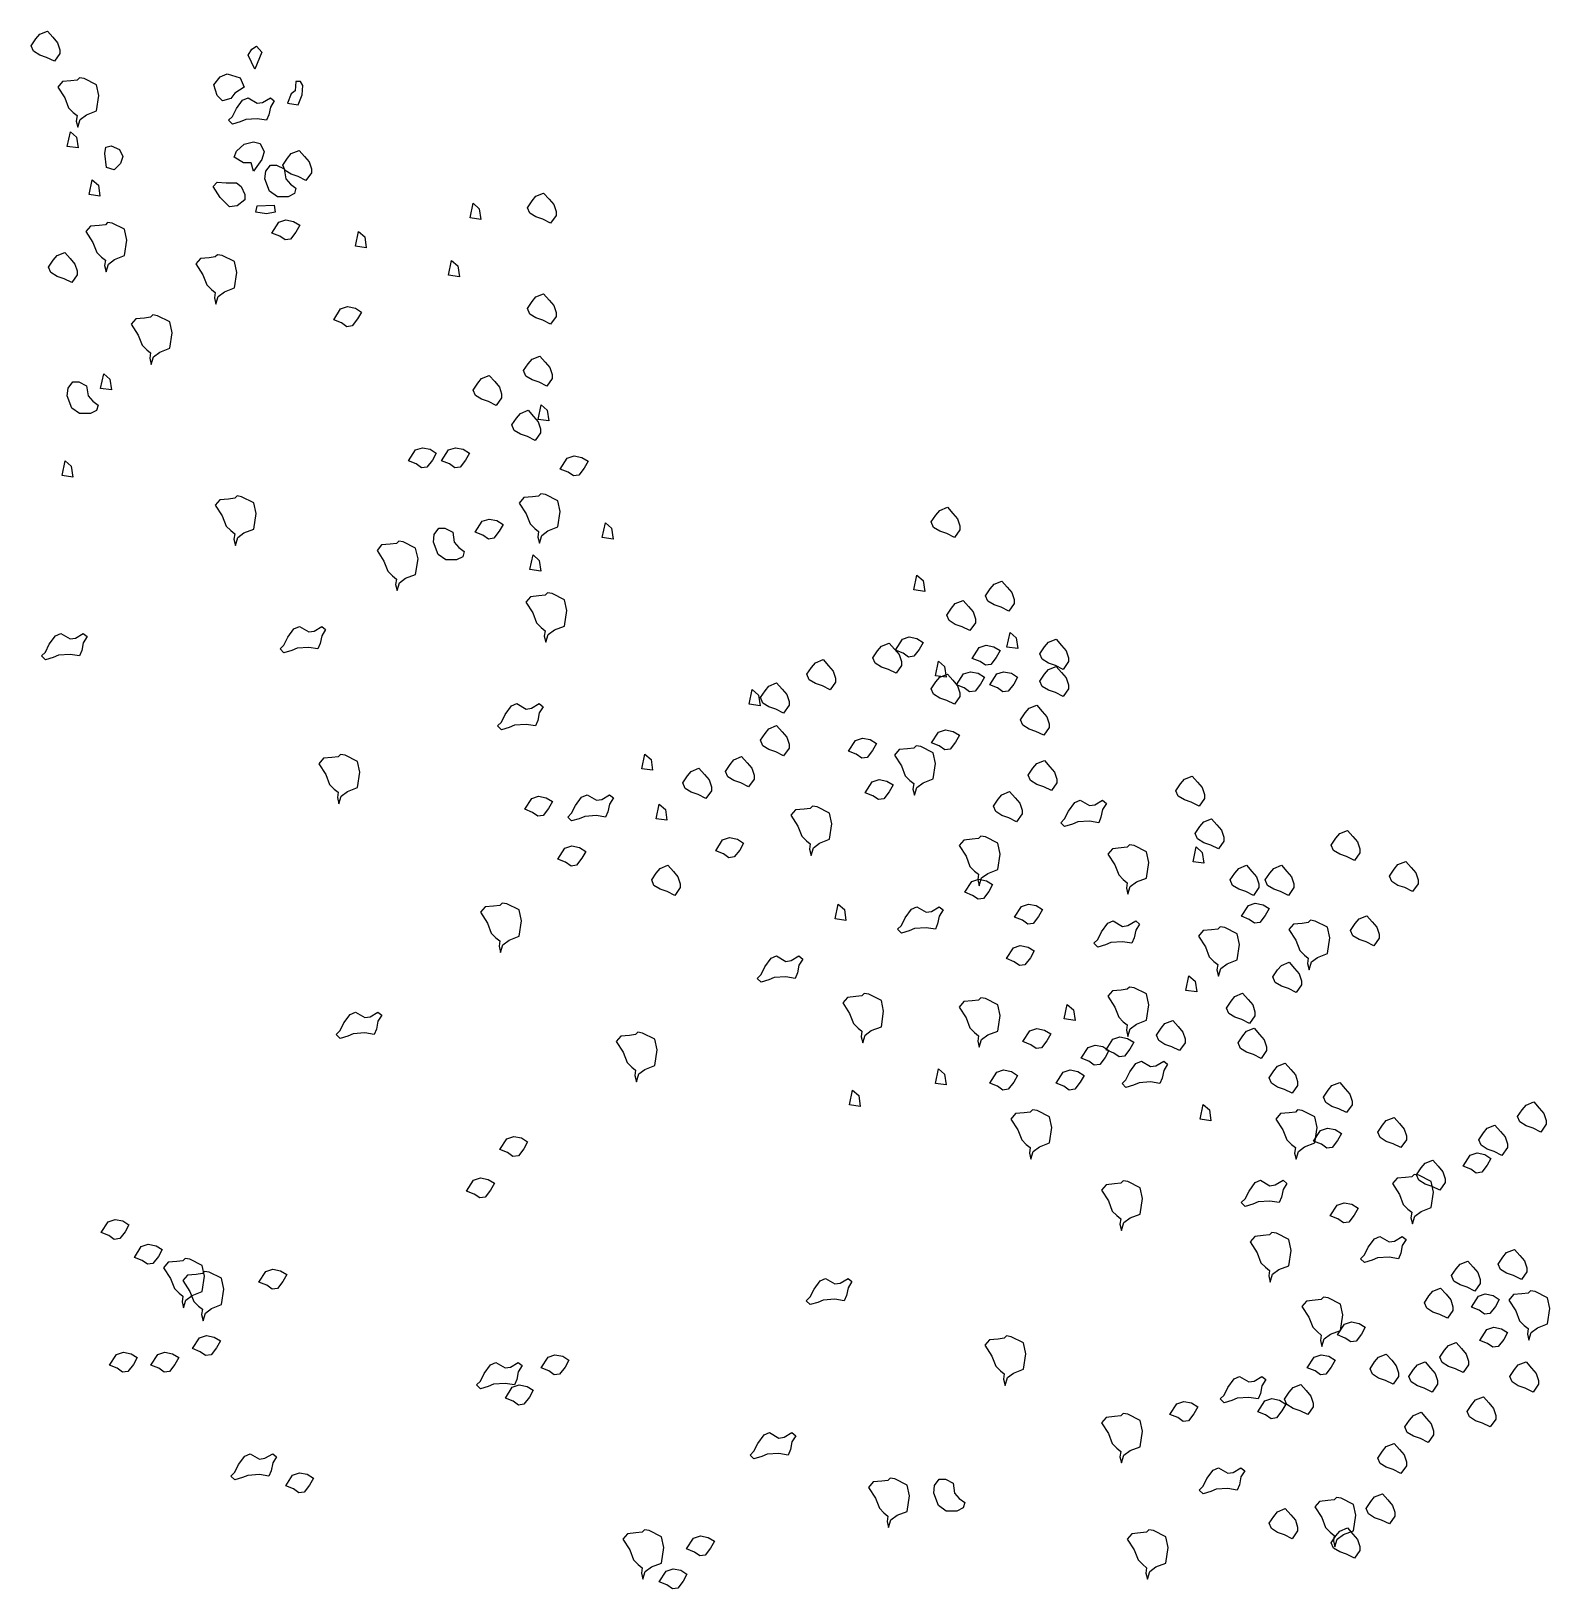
# Model space of a CAD drawing. Header units: millimetres. Extents: x 78 to 127.2, y 151.6 to 179.7.
# Drawn here: x 98.233 to 100.525, y 171.315 to 173.667 of the extents above; entities that cross this region are included whole.
import ezdxf

# ---------------------------------------------------------------- set-up
doc = ezdxf.new("R2010")
doc.units = ezdxf.units.MM
doc.layers.add('arbre', color=250, linetype='Continuous')

# ---------------------------------------------------------------- blocks, each defined once
blk = doc.blocks.new('arbre2')
at = {"layer": 'arbre'}
for points in [[(237.7348, 33.4591), (237.7231, 33.4649), (237.7126, 33.4684), (237.7033, 33.4743), (237.6998, 33.4824), (237.7068, 33.4929), (237.7126, 33.4999), (237.7243, 33.5046), (237.7324, 33.4953), (237.7394, 33.4871), (237.7429, 33.4766), (237.7429, 33.4708)], [(238.0375, 33.4471), (238.027, 33.4681), (238.0328, 33.4774), (238.0398, 33.4821), (238.048, 33.4727)], [(237.7982, 33.4237), (237.7796, 33.4331), (237.7726, 33.4342), (237.7691, 33.4307), (237.7597, 33.4296), (237.7469, 33.4284), (237.7399, 33.4202), (237.7504, 33.4039), (237.7562, 33.3887), (237.7632, 33.3817), (237.7691, 33.3771), (237.7679, 33.3689), (237.7702, 33.3596), (237.7737, 33.3712), (237.7831, 33.3782), (237.7982, 33.3841), (237.8017, 33.4074)], [(238.0211, 33.4202), (238.0071, 33.4109), (238.0013, 33.4027), (237.9885, 33.3992), (237.9803, 33.4074), (237.9756, 33.4237), (237.985, 33.4354), (237.9955, 33.4401), (238.0153, 33.4342)], [(238.0865, 33.3957), (238.1028, 33.3934), (238.1087, 33.4086), (238.1098, 33.4226), (238.1063, 33.4284), (238.0993, 33.4284), (238.0982, 33.4144), (238.0923, 33.4097)], [(238.0036, 33.3759), (238.0095, 33.3876), (238.0188, 33.4004), (238.027, 33.4039), (238.041, 33.3957), (238.0491, 33.3969), (238.0608, 33.4039), (238.0667, 33.3992), (238.0608, 33.3899), (238.0585, 33.3782), (238.055, 33.3701), (238.041, 33.3724), (238.0235, 33.3712), (238.0153, 33.3677), (238.0036, 33.3642), (237.9978, 33.3701)], [(237.7543, 33.3306), (237.759, 33.3528), (237.7683, 33.3446), (237.7707, 33.3283)], [(237.8134, 33.2989), (237.8111, 33.3199), (237.8122, 33.3293), (237.8204, 33.3316), (237.8332, 33.3258), (237.8379, 33.3153), (237.8344, 33.3048), (237.8251, 33.2954)], [(238.0351, 33.2931), (238.0316, 33.3059), (238.02, 33.3059), (238.006, 33.3141), (238.0095, 33.3234), (238.0211, 33.3339), (238.0351, 33.3374), (238.0456, 33.3351), (238.0515, 33.3223), (238.0491, 33.3141), (238.048, 33.3106)], [(238.0596, 33.2628), (238.0526, 33.2814), (238.0538, 33.2931), (238.0608, 33.3024), (238.0702, 33.3024), (238.0818, 33.2966), (238.0842, 33.2814), (238.0912, 33.2733), (238.0993, 33.2674), (238.097, 33.2593), (238.0877, 33.2546), (238.0713, 33.2546)], [(238.1145, 33.2791), (238.1028, 33.2849), (238.0923, 33.2884), (238.083, 33.2943), (238.0795, 33.3024), (238.0865, 33.3129), (238.0923, 33.3199), (238.104, 33.3246), (238.1122, 33.3153), (238.1192, 33.3071), (238.1227, 33.2966), (238.1227, 33.2908)], [(237.7872, 33.2579), (237.7919, 33.28), (237.8012, 33.2719), (237.8036, 33.2555)], [(237.985, 33.2534), (237.9745, 33.2698), (237.9803, 33.2768), (237.9943, 33.2756), (238.0095, 33.2756), (238.0165, 33.2698), (238.0223, 33.2581), (238.0223, 33.2499), (238.0106, 33.2406), (237.999, 33.2394)], [(238.4837, 33.2147), (238.472, 33.2205), (238.4615, 33.224), (238.4522, 33.2298), (238.4487, 33.238), (238.4557, 33.2485), (238.4615, 33.2555), (238.4732, 33.2602), (238.4813, 33.2508), (238.4883, 33.2427), (238.4919, 33.2322), (238.4919, 33.2263)], [(238.041, 33.2406), (238.0667, 33.2418), (238.0678, 33.2313), (238.055, 33.2289), (238.0386, 33.2313)], [(238.3621, 33.2225), (238.3668, 33.2447), (238.3761, 33.2365), (238.3784, 33.2202)], [(237.8408, 33.2054), (237.8222, 33.2147), (237.8152, 33.2159), (237.8117, 33.2124), (237.8023, 33.2112), (237.7895, 33.2101), (237.7825, 33.2019), (237.793, 33.1856), (237.7988, 33.1704), (237.8058, 33.1634), (237.8117, 33.1587), (237.8105, 33.1506), (237.8128, 33.1412), (237.8163, 33.1529), (237.8257, 33.1599), (237.8408, 33.1657), (237.8443, 33.1891)], [(238.0737, 33.2161), (238.0842, 33.2196), (238.0958, 33.2173), (238.1052, 33.2114), (238.0993, 33.2009), (238.0912, 33.1904), (238.083, 33.1893), (238.0748, 33.1951), (238.0631, 33.1998)], [(238.1892, 33.1799), (238.1939, 33.2021), (238.2032, 33.1939), (238.2055, 33.1776)], [(237.7611, 33.125), (237.7494, 33.1308), (237.7389, 33.1343), (237.7296, 33.1401), (237.7261, 33.1483), (237.7331, 33.1588), (237.7389, 33.1658), (237.7506, 33.1705), (237.7587, 33.1611), (237.7657, 33.153), (237.7692, 33.1425), (237.7692, 33.1366)], [(238.0068, 33.1566), (237.9881, 33.1659), (237.9811, 33.1671), (237.9776, 33.1636), (237.9682, 33.1624), (237.9554, 33.1613), (237.9484, 33.1531), (237.9589, 33.1368), (237.9647, 33.1216), (237.9717, 33.1146), (237.9776, 33.1099), (237.9764, 33.1018), (237.9787, 33.0925), (237.9822, 33.1041), (237.9916, 33.1111), (238.0068, 33.1169), (238.0103, 33.1403)], [(238.3297, 33.1361), (238.3343, 33.1583), (238.3437, 33.1501), (238.346, 33.1338)], [(238.4837, 33.0624), (238.472, 33.0682), (238.4615, 33.0717), (238.4522, 33.0775), (238.4487, 33.0857), (238.4557, 33.0962), (238.4615, 33.1032), (238.4732, 33.1079), (238.4813, 33.0985), (238.4883, 33.0904), (238.4919, 33.0799), (238.4919, 33.074)], [(237.9091, 33.0656), (237.8905, 33.0749), (237.8835, 33.0761), (237.88, 33.0726), (237.8706, 33.0714), (237.8578, 33.0702), (237.8508, 33.0621), (237.8613, 33.0458), (237.8671, 33.0306), (237.8741, 33.0236), (237.88, 33.0189), (237.8788, 33.0108), (237.8811, 33.0014), (237.8846, 33.0131), (237.894, 33.0201), (237.9091, 33.0259), (237.9127, 33.0493)], [(238.1668, 33.0852), (238.1773, 33.0887), (238.189, 33.0863), (238.1983, 33.0805), (238.1925, 33.07), (238.1843, 33.0595), (238.1761, 33.0584), (238.168, 33.0642), (238.1563, 33.0688)], [(238.4778, 32.9686), (238.4662, 32.9745), (238.4556, 32.978), (238.4463, 32.9838), (238.4428, 32.992), (238.4498, 33.0025), (238.4556, 33.0095), (238.4673, 33.0141), (238.4755, 33.0048), (238.4825, 32.9966), (238.486, 32.9861), (238.486, 32.9803)], [(237.7612, 32.9354), (237.7542, 32.9541), (237.7554, 32.9657), (237.7624, 32.9751), (237.7717, 32.9751), (237.7834, 32.9692), (237.7857, 32.9541), (237.7927, 32.9459), (237.8009, 32.9401), (237.7985, 32.9319), (237.7892, 32.9272), (237.7729, 32.9272)], [(237.8046, 32.9652), (237.8092, 32.9874), (237.8186, 32.9792), (237.8209, 32.9629)], [(238.4016, 32.9393), (238.39, 32.9452), (238.3795, 32.9487), (238.3701, 32.9545), (238.3666, 32.9627), (238.3736, 32.9732), (238.3795, 32.9802), (238.3911, 32.9848), (238.3993, 32.9755), (238.4063, 32.9673), (238.4098, 32.9568), (238.4098, 32.951)], [(238.4602, 32.8866), (238.4486, 32.8925), (238.4381, 32.896), (238.4287, 32.9018), (238.4252, 32.91), (238.4322, 32.9205), (238.4381, 32.9275), (238.4497, 32.9321), (238.4579, 32.9228), (238.4649, 32.9146), (238.4684, 32.9041), (238.4684, 32.8983)], [(238.4647, 32.9184), (238.4693, 32.9406), (238.4787, 32.9324), (238.481, 32.9161)], [(237.7463, 32.8338), (237.751, 32.8559), (237.7603, 32.8478), (237.7626, 32.8314)], [(238.2796, 32.8722), (238.2901, 32.8757), (238.3018, 32.8734), (238.3111, 32.8675), (238.3053, 32.857), (238.2971, 32.8465), (238.2889, 32.8454), (238.2808, 32.8512), (238.2691, 32.8559)], [(238.3297, 32.8722), (238.3402, 32.8757), (238.3519, 32.8734), (238.3612, 32.8675), (238.3554, 32.857), (238.3472, 32.8465), (238.3391, 32.8454), (238.3309, 32.8512), (238.3192, 32.8559)], [(238.5088, 32.8598), (238.5193, 32.8633), (238.531, 32.861), (238.5403, 32.8552), (238.5345, 32.8447), (238.5263, 32.8342), (238.5182, 32.833), (238.51, 32.8388), (238.4983, 32.8435)], [(238.036, 32.7924), (238.0174, 32.8017), (238.0104, 32.8029), (238.0069, 32.7994), (237.9975, 32.7982), (237.9847, 32.7971), (237.9777, 32.7889), (237.9882, 32.7726), (237.994, 32.7574), (238.001, 32.7504), (238.0069, 32.7457), (238.0057, 32.7376), (238.008, 32.7282), (238.0115, 32.7399), (238.0209, 32.7469), (238.036, 32.7527), (238.0395, 32.7761)], [(238.4948, 32.7956), (238.4761, 32.805), (238.4691, 32.8061), (238.4656, 32.8026), (238.4563, 32.8015), (238.4434, 32.8003), (238.4364, 32.7921), (238.4469, 32.7758), (238.4528, 32.7606), (238.4598, 32.7536), (238.4656, 32.749), (238.4644, 32.7408), (238.4668, 32.7315), (238.4703, 32.7431), (238.4796, 32.7501), (238.4948, 32.756), (238.4983, 32.7793)], [(239.0931, 32.7402), (239.0815, 32.746), (239.071, 32.7495), (239.0616, 32.7554), (239.0581, 32.7635), (239.0651, 32.774), (239.071, 32.781), (239.0826, 32.7857), (239.0908, 32.7764), (239.0978, 32.7682), (239.1013, 32.7577), (239.1013, 32.7519)], [(238.3803, 32.7645), (238.3908, 32.768), (238.4025, 32.7657), (238.4119, 32.7599), (238.406, 32.7494), (238.3979, 32.7389), (238.3897, 32.7377), (238.3815, 32.7435), (238.3698, 32.7482)], [(238.5617, 32.7401), (238.5663, 32.7622), (238.5757, 32.7541), (238.578, 32.7377)], [(238.3138, 32.7145), (238.3068, 32.7331), (238.3079, 32.7448), (238.3149, 32.7541), (238.3243, 32.7541), (238.3359, 32.7483), (238.3383, 32.7331), (238.3453, 32.725), (238.3534, 32.7191), (238.3511, 32.711), (238.3418, 32.7063), (238.3254, 32.7063)], [(238.28, 32.7241), (238.2614, 32.7334), (238.2544, 32.7346), (238.2509, 32.7311), (238.2415, 32.7299), (238.2287, 32.7288), (238.2217, 32.7206), (238.2322, 32.7043), (238.238, 32.6891), (238.245, 32.6821), (238.2509, 32.6774), (238.2497, 32.6693), (238.252, 32.6599), (238.2555, 32.6716), (238.2649, 32.6786), (238.28, 32.6844), (238.2836, 32.7078)], [(238.4525, 32.6916), (238.4572, 32.7137), (238.4665, 32.7056), (238.4689, 32.6892)], [(239.0319, 32.661), (239.0366, 32.6831), (239.0459, 32.675), (239.0482, 32.6587)], [(239.1752, 32.6289), (239.1635, 32.6347), (239.153, 32.6382), (239.1437, 32.6441), (239.1402, 32.6522), (239.1472, 32.6627), (239.153, 32.6697), (239.1647, 32.6744), (239.1728, 32.6651), (239.1798, 32.6569), (239.1833, 32.6464), (239.1833, 32.6406)], [(238.5045, 32.6461), (238.4859, 32.6554), (238.4789, 32.6566), (238.4754, 32.6531), (238.466, 32.6519), (238.4532, 32.6507), (238.4462, 32.6426), (238.4567, 32.6262), (238.4625, 32.6111), (238.4695, 32.6041), (238.4754, 32.5994), (238.4742, 32.5912), (238.4765, 32.5819), (238.48, 32.5936), (238.4894, 32.6006), (238.5045, 32.6064), (238.508, 32.6297)], [(239.1166, 32.5996), (239.1049, 32.6054), (239.0944, 32.6089), (239.0851, 32.6148), (239.0816, 32.6229), (239.0886, 32.6334), (239.0944, 32.6404), (239.1061, 32.6451), (239.1142, 32.6358), (239.1212, 32.6276), (239.1247, 32.6171), (239.1247, 32.6113)], [(238.0812, 32.5777), (238.0871, 32.5894), (238.0964, 32.6022), (238.1046, 32.6057), (238.1186, 32.5976), (238.1267, 32.5987), (238.1384, 32.6057), (238.1442, 32.6011), (238.1384, 32.5917), (238.1361, 32.5801), (238.1326, 32.5719), (238.1186, 32.5742), (238.1011, 32.5731), (238.0929, 32.5696), (238.0812, 32.5661), (238.0754, 32.5719)], [(239.1723, 32.5746), (239.177, 32.5968), (239.1863, 32.5886), (239.1887, 32.5723)], [(237.7212, 32.5671), (237.727, 32.5788), (237.7364, 32.5916), (237.7446, 32.5951), (237.7586, 32.587), (237.7667, 32.5881), (237.7784, 32.5951), (237.7842, 32.5905), (237.7784, 32.5811), (237.7761, 32.5695), (237.7726, 32.5613), (237.7586, 32.5636), (237.7411, 32.5625), (237.7329, 32.559), (237.7212, 32.5555), (237.7154, 32.5613)], [(239.0052, 32.5352), (238.9936, 32.541), (238.9831, 32.5445), (238.9737, 32.5503), (238.9702, 32.5585), (238.9772, 32.569), (238.9831, 32.576), (238.9947, 32.5807), (239.0029, 32.5713), (239.0099, 32.5632), (239.0134, 32.5527), (239.0134, 32.5468)], [(239.0145, 32.5864), (239.025, 32.5899), (239.0366, 32.5876), (239.046, 32.5817), (239.0401, 32.5712), (239.032, 32.5607), (239.0238, 32.5596), (239.0156, 32.5654), (239.004, 32.5701)], [(239.1305, 32.574), (239.141, 32.5775), (239.1527, 32.5751), (239.162, 32.5693), (239.1562, 32.5588), (239.148, 32.5483), (239.1398, 32.5471), (239.1317, 32.553), (239.12, 32.5576)], [(239.2572, 32.541), (239.2455, 32.5469), (239.235, 32.5504), (239.2257, 32.5562), (239.2222, 32.5644), (239.2292, 32.5749), (239.235, 32.5819), (239.2467, 32.5865), (239.2549, 32.5772), (239.2619, 32.569), (239.2654, 32.5585), (239.2654, 32.5527)], [(238.9056, 32.5102), (238.8939, 32.516), (238.8834, 32.5195), (238.8741, 32.5253), (238.8706, 32.5335), (238.8776, 32.544), (238.8834, 32.551), (238.8951, 32.5557), (238.9033, 32.5463), (238.9103, 32.5382), (238.9138, 32.5277), (238.9138, 32.5218)], [(239.0643, 32.5314), (239.069, 32.5536), (239.0783, 32.5454), (239.0806, 32.5291)], [(239.0931, 32.4883), (239.0815, 32.4941), (239.071, 32.4976), (239.0616, 32.5035), (239.0581, 32.5116), (239.0651, 32.5221), (239.071, 32.5291), (239.0826, 32.5338), (239.0908, 32.5245), (239.0978, 32.5163), (239.1013, 32.5058), (239.1013, 32.5)], [(239.1068, 32.534), (239.1173, 32.5375), (239.129, 32.5351), (239.1383, 32.5293), (239.1325, 32.5188), (239.1243, 32.5083), (239.1161, 32.5071), (239.1079, 32.513), (239.0963, 32.5176)], [(239.1569, 32.534), (239.1674, 32.5375), (239.1791, 32.5351), (239.1884, 32.5293), (239.1826, 32.5188), (239.1744, 32.5083), (239.1662, 32.5071), (239.1581, 32.513), (239.1464, 32.5176)], [(239.2572, 32.5), (239.2455, 32.5059), (239.235, 32.5094), (239.2257, 32.5152), (239.2222, 32.5234), (239.2292, 32.5339), (239.235, 32.5409), (239.2467, 32.5455), (239.2549, 32.5362), (239.2619, 32.528), (239.2654, 32.5175), (239.2654, 32.5117)], [(238.7834, 32.4882), (238.7881, 32.5104), (238.7974, 32.5022), (238.7998, 32.4859)], [(238.8353, 32.475), (238.8236, 32.4808), (238.8131, 32.4843), (238.8038, 32.4902), (238.8003, 32.4983), (238.8073, 32.5088), (238.8131, 32.5158), (238.8248, 32.5205), (238.833, 32.5112), (238.84, 32.503), (238.8435, 32.4925), (238.8435, 32.4867)], [(238.4095, 32.4613), (238.4153, 32.473), (238.4246, 32.4858), (238.4328, 32.4893), (238.4468, 32.4811), (238.455, 32.4823), (238.4666, 32.4893), (238.4725, 32.4846), (238.4666, 32.4753), (238.4643, 32.4636), (238.4608, 32.4555), (238.4468, 32.4578), (238.4293, 32.4566), (238.4211, 32.4531), (238.4095, 32.4496), (238.4036, 32.4555)], [(239.2279, 32.4414), (239.2162, 32.4473), (239.2057, 32.4508), (239.1964, 32.4566), (239.1929, 32.4648), (239.1999, 32.4753), (239.2057, 32.4823), (239.2174, 32.4869), (239.2256, 32.4776), (239.2326, 32.4694), (239.2361, 32.4589), (239.2361, 32.4531)], [(238.8353, 32.4106), (238.8236, 32.4164), (238.8131, 32.4199), (238.8038, 32.4257), (238.8003, 32.4339), (238.8073, 32.4444), (238.8131, 32.4514), (238.8248, 32.4561), (238.833, 32.4467), (238.84, 32.4386), (238.8435, 32.4281), (238.8435, 32.4222)], [(238.9439, 32.4337), (238.9544, 32.4372), (238.966, 32.4349), (238.9754, 32.4291), (238.9695, 32.4186), (238.9614, 32.4081), (238.9532, 32.4069), (238.945, 32.4127), (238.9333, 32.4174)], [(239.0692, 32.4463), (239.0797, 32.4498), (239.0914, 32.4474), (239.1007, 32.4416), (239.0949, 32.4311), (239.0867, 32.4206), (239.0785, 32.4194), (239.0703, 32.4253), (239.0587, 32.4299)], [(238.1922, 32.4021), (238.1735, 32.4115), (238.1665, 32.4126), (238.163, 32.4091), (238.1537, 32.408), (238.1409, 32.4068), (238.1339, 32.3986), (238.1444, 32.3823), (238.1502, 32.3671), (238.1572, 32.3601), (238.163, 32.3555), (238.1619, 32.3473), (238.1642, 32.338), (238.1677, 32.3496), (238.177, 32.3566), (238.1922, 32.3625), (238.1957, 32.3858)], [(238.6214, 32.391), (238.626, 32.4132), (238.6354, 32.405), (238.6377, 32.3887)], [(238.7825, 32.3637), (238.7709, 32.3696), (238.7604, 32.3731), (238.751, 32.3789), (238.7475, 32.387), (238.7545, 32.3975), (238.7604, 32.4045), (238.772, 32.4092), (238.7802, 32.3999), (238.7872, 32.3917), (238.7907, 32.3812), (238.7907, 32.3754)], [(239.0609, 32.4151), (239.0422, 32.4244), (239.0352, 32.4256), (239.0317, 32.4221), (239.0224, 32.4209), (239.0095, 32.4198), (239.0025, 32.4116), (239.013, 32.3953), (239.0189, 32.3801), (239.0259, 32.3731), (239.0317, 32.3685), (239.0305, 32.3603), (239.0329, 32.351), (239.0364, 32.3626), (239.0457, 32.3696), (239.0609, 32.3755), (239.0644, 32.3988)], [(238.7181, 32.3461), (238.7064, 32.352), (238.6959, 32.3555), (238.6866, 32.3613), (238.6831, 32.3695), (238.6901, 32.38), (238.6959, 32.387), (238.7076, 32.3916), (238.7158, 32.3823), (238.7228, 32.3741), (238.7263, 32.3636), (238.7263, 32.3578)], [(239.2396, 32.3579), (239.228, 32.3637), (239.2175, 32.3672), (239.2081, 32.373), (239.2046, 32.3812), (239.2116, 32.3917), (239.2175, 32.3987), (239.2291, 32.4034), (239.2373, 32.394), (239.2443, 32.3859), (239.2478, 32.3754), (239.2478, 32.3695)], [(238.9689, 32.3711), (238.9794, 32.3746), (238.9911, 32.3723), (239.0004, 32.3664), (238.9946, 32.3559), (238.9864, 32.3454), (238.9783, 32.3443), (238.9701, 32.3501), (238.9584, 32.3548)], [(239.4623, 32.3344), (239.4506, 32.3403), (239.4401, 32.3438), (239.4308, 32.3496), (239.4273, 32.3578), (239.4343, 32.3683), (239.4401, 32.3753), (239.4518, 32.3799), (239.46, 32.3706), (239.467, 32.3624), (239.4705, 32.3519), (239.4705, 32.3461)], [(238.4551, 32.346), (238.4656, 32.3495), (238.4772, 32.3472), (238.4866, 32.3414), (238.4807, 32.3309), (238.4726, 32.3204), (238.4644, 32.3192), (238.4562, 32.325), (238.4446, 32.3297)], [(238.5153, 32.3237), (238.5212, 32.3354), (238.5305, 32.3482), (238.5387, 32.3517), (238.5527, 32.3435), (238.5609, 32.3447), (238.5725, 32.3517), (238.5784, 32.347), (238.5725, 32.3377), (238.5702, 32.326), (238.5667, 32.3179), (238.5527, 32.3202), (238.5352, 32.319), (238.527, 32.3155), (238.5153, 32.3121), (238.5095, 32.3179)], [(239.1869, 32.311), (239.1752, 32.3168), (239.1647, 32.3203), (239.1554, 32.3262), (239.1519, 32.3343), (239.1589, 32.3448), (239.1647, 32.3518), (239.1764, 32.3565), (239.1846, 32.3472), (239.1916, 32.339), (239.1951, 32.3285), (239.1951, 32.3227)], [(239.2594, 32.3154), (239.2653, 32.327), (239.2746, 32.3399), (239.2828, 32.3434), (239.2968, 32.3352), (239.3049, 32.3364), (239.3166, 32.3434), (239.3224, 32.3387), (239.3166, 32.3294), (239.3143, 32.3177), (239.3108, 32.3095), (239.2968, 32.3119), (239.2793, 32.3107), (239.2711, 32.3072), (239.2594, 32.3037), (239.2536, 32.3095)], [(238.643, 32.3154), (238.6476, 32.3376), (238.657, 32.3294), (238.6593, 32.3131)], [(238.9047, 32.3241), (238.8861, 32.3334), (238.879, 32.3346), (238.8755, 32.3311), (238.8662, 32.3299), (238.8534, 32.3288), (238.8464, 32.3206), (238.8569, 32.3043), (238.8627, 32.2891), (238.8697, 32.2821), (238.8755, 32.2774), (238.8744, 32.2693), (238.8767, 32.2599), (238.8802, 32.2716), (238.8896, 32.2786), (238.9047, 32.2844), (238.9082, 32.3078)], [(239.4916, 32.27), (239.4799, 32.2758), (239.4694, 32.2793), (239.4601, 32.2852), (239.4566, 32.2933), (239.4636, 32.3038), (239.4694, 32.3108), (239.4811, 32.3155), (239.4893, 32.3062), (239.4963, 32.298), (239.4998, 32.2875), (239.4998, 32.2817)], [(239.6967, 32.2524), (239.685, 32.2583), (239.6745, 32.2618), (239.6652, 32.2676), (239.6617, 32.2758), (239.6687, 32.2863), (239.6745, 32.2933), (239.6862, 32.2979), (239.6944, 32.2886), (239.7014, 32.2804), (239.7049, 32.2699), (239.7049, 32.2641)], [(238.5052, 32.2709), (238.5157, 32.2744), (238.5274, 32.272), (238.5367, 32.2662), (238.5309, 32.2557), (238.5227, 32.2452), (238.5145, 32.244), (238.5064, 32.2499), (238.4947, 32.2545)], [(238.7433, 32.2834), (238.7538, 32.2869), (238.7655, 32.2846), (238.7748, 32.2787), (238.769, 32.2682), (238.7608, 32.2577), (238.7527, 32.2566), (238.7445, 32.2624), (238.7328, 32.2671)], [(239.1585, 32.2785), (239.1398, 32.2879), (239.1328, 32.289), (239.1293, 32.2855), (239.12, 32.2844), (239.1071, 32.2832), (239.1001, 32.275), (239.1107, 32.2587), (239.1165, 32.2435), (239.1235, 32.2365), (239.1293, 32.2319), (239.1282, 32.2237), (239.1305, 32.2144), (239.134, 32.226), (239.1433, 32.233), (239.1585, 32.2389), (239.162, 32.2622)], [(239.383, 32.2655), (239.3643, 32.2749), (239.3573, 32.276), (239.3538, 32.2725), (239.3445, 32.2714), (239.3316, 32.2702), (239.3246, 32.262), (239.3351, 32.2457), (239.341, 32.2306), (239.348, 32.2236), (239.3538, 32.2189), (239.3526, 32.2107), (239.355, 32.2014), (239.3585, 32.2131), (239.3678, 32.2201), (239.383, 32.2259), (239.3865, 32.2492)], [(239.4532, 32.2506), (239.4579, 32.2728), (239.4672, 32.2646), (239.4695, 32.2483)], [(238.6712, 32.1997), (238.6595, 32.2055), (238.649, 32.209), (238.6397, 32.2149), (238.6362, 32.223), (238.6432, 32.2335), (238.649, 32.2405), (238.6607, 32.2452), (238.6689, 32.2359), (238.6759, 32.2277), (238.6794, 32.2172), (238.6794, 32.2114)], [(239.5444, 32.1997), (239.5327, 32.2055), (239.5222, 32.209), (239.5128, 32.2149), (239.5093, 32.223), (239.5163, 32.2335), (239.5222, 32.2405), (239.5338, 32.2452), (239.542, 32.2359), (239.549, 32.2277), (239.5525, 32.2172), (239.5525, 32.2114)], [(239.5971, 32.1997), (239.5854, 32.2055), (239.5749, 32.209), (239.5656, 32.2149), (239.5621, 32.223), (239.5691, 32.2335), (239.5749, 32.2405), (239.5866, 32.2452), (239.5948, 32.2359), (239.6018, 32.2277), (239.6053, 32.2172), (239.6053, 32.2114)], [(239.7846, 32.2056), (239.7729, 32.2114), (239.7624, 32.2149), (239.7531, 32.2207), (239.7496, 32.2289), (239.7566, 32.2394), (239.7624, 32.2464), (239.7741, 32.2511), (239.7823, 32.2417), (239.7893, 32.2336), (239.7928, 32.2231), (239.7928, 32.2172)], [(239.1193, 32.2208), (239.1298, 32.2243), (239.1415, 32.2219), (239.1508, 32.2161), (239.145, 32.2056), (239.1368, 32.1951), (239.1287, 32.1939), (239.1205, 32.1998), (239.1088, 32.2044)], [(238.4362, 32.1777), (238.4175, 32.1871), (238.4105, 32.1882), (238.407, 32.1847), (238.3977, 32.1836), (238.3849, 32.1824), (238.3779, 32.1742), (238.3884, 32.1579), (238.3942, 32.1427), (238.4012, 32.1357), (238.407, 32.1311), (238.4059, 32.1229), (238.4082, 32.1136), (238.4117, 32.1252), (238.421, 32.1322), (238.4362, 32.1381), (238.4397, 32.1614)], [(238.9131, 32.1642), (238.9177, 32.1864), (238.9271, 32.1782), (238.9294, 32.1619)], [(239.013, 32.1544), (239.0188, 32.166), (239.0282, 32.1789), (239.0363, 32.1824), (239.0503, 32.1742), (239.0585, 32.1754), (239.0702, 32.1824), (239.076, 32.1777), (239.0702, 32.1684), (239.0678, 32.1567), (239.0643, 32.1485), (239.0503, 32.1509), (239.0328, 32.1497), (239.0247, 32.1462), (239.013, 32.1427), (239.0072, 32.1485)], [(239.1945, 32.1832), (239.205, 32.1867), (239.2167, 32.1843), (239.226, 32.1785), (239.2202, 32.168), (239.212, 32.1575), (239.2038, 32.1563), (239.1957, 32.1622), (239.184, 32.1668)], [(239.5367, 32.1845), (239.5472, 32.188), (239.5588, 32.1857), (239.5682, 32.1799), (239.5623, 32.1694), (239.5542, 32.1589), (239.546, 32.1577), (239.5378, 32.1635), (239.5262, 32.1682)], [(239.3095, 32.1332), (239.3153, 32.1449), (239.3246, 32.1577), (239.3328, 32.1612), (239.3468, 32.153), (239.355, 32.1542), (239.3667, 32.1612), (239.3725, 32.1565), (239.3667, 32.1472), (239.3643, 32.1355), (239.3608, 32.1274), (239.3468, 32.1297), (239.3293, 32.1285), (239.3211, 32.125), (239.3095, 32.1215), (239.3036, 32.1274)], [(239.5196, 32.1419), (239.501, 32.1513), (239.494, 32.1524), (239.4905, 32.1489), (239.4811, 32.1478), (239.4683, 32.1466), (239.4613, 32.1384), (239.4718, 32.1221), (239.4776, 32.1069), (239.4846, 32.0999), (239.4905, 32.0953), (239.4893, 32.0871), (239.4916, 32.0778), (239.4951, 32.0894), (239.5045, 32.0964), (239.5196, 32.1023), (239.5231, 32.1256)], [(239.6563, 32.1517), (239.6376, 32.161), (239.6306, 32.1622), (239.6271, 32.1587), (239.6178, 32.1575), (239.6049, 32.1564), (239.5979, 32.1482), (239.6084, 32.1319), (239.6143, 32.1167), (239.6213, 32.1097), (239.6271, 32.105), (239.6259, 32.0969), (239.6283, 32.0875), (239.6318, 32.0992), (239.6411, 32.1062), (239.6563, 32.112), (239.6598, 32.1354)], [(239.726, 32.1236), (239.7143, 32.1294), (239.7038, 32.1329), (239.6945, 32.1387), (239.691, 32.1469), (239.698, 32.1574), (239.7038, 32.1644), (239.7155, 32.169), (239.7237, 32.1597), (239.7307, 32.1516), (239.7342, 32.1411), (239.7342, 32.1352)], [(238.8012, 32.0803), (238.8071, 32.0919), (238.8164, 32.1048), (238.8246, 32.1083), (238.8386, 32.1001), (238.8467, 32.1013), (238.8584, 32.1083), (238.8642, 32.1036), (238.8584, 32.0943), (238.8561, 32.0826), (238.8526, 32.0744), (238.8386, 32.0768), (238.8211, 32.0756), (238.8129, 32.0721), (238.8012, 32.0686), (238.7954, 32.0744)], [(239.182, 32.1205), (239.1925, 32.124), (239.2042, 32.1217), (239.2135, 32.1159), (239.2077, 32.1054), (239.1995, 32.0949), (239.1913, 32.0937), (239.1831, 32.0995), (239.1715, 32.1042)], [(239.6088, 32.0533), (239.5971, 32.0591), (239.5866, 32.0626), (239.5773, 32.0684), (239.5738, 32.0766), (239.5808, 32.0871), (239.5866, 32.0941), (239.5983, 32.0988), (239.6065, 32.0894), (239.6135, 32.0813), (239.617, 32.0708), (239.617, 32.0649)], [(239.383, 32.0509), (239.3643, 32.0602), (239.3573, 32.0614), (239.3538, 32.0579), (239.3445, 32.0567), (239.3316, 32.0556), (239.3246, 32.0474), (239.3351, 32.0311), (239.341, 32.0159), (239.348, 32.0089), (239.3538, 32.0042), (239.3526, 31.9961), (239.355, 31.9867), (239.3585, 31.9984), (239.3678, 32.0054), (239.383, 32.0112), (239.3865, 32.0346)], [(239.4424, 32.0563), (239.4471, 32.0784), (239.4564, 32.0703), (239.4587, 32.0539)], [(238.9828, 32.0411), (238.9641, 32.0505), (238.9571, 32.0516), (238.9536, 32.0481), (238.9443, 32.047), (238.9315, 32.0458), (238.9245, 32.0376), (238.935, 32.0213), (238.9408, 32.0062), (238.9478, 31.9992), (238.9536, 31.9945), (238.9525, 31.9863), (238.9548, 31.977), (238.9583, 31.9887), (238.9676, 31.9957), (238.9828, 32.0015), (238.9863, 32.0248)], [(239.1585, 32.0346), (239.1398, 32.0439), (239.1328, 32.0451), (239.1293, 32.0416), (239.12, 32.0404), (239.1071, 32.0393), (239.1001, 32.0311), (239.1107, 32.0148), (239.1165, 31.9996), (239.1235, 31.9926), (239.1293, 31.9879), (239.1282, 31.9798), (239.1305, 31.9705), (239.134, 31.9821), (239.1433, 31.9891), (239.1585, 31.9949), (239.162, 32.0183)], [(239.2588, 32.0131), (239.2634, 32.0352), (239.2728, 32.0271), (239.2751, 32.0107)], [(239.5385, 32.0064), (239.5268, 32.0122), (239.5163, 32.0157), (239.507, 32.0216), (239.5035, 32.0297), (239.5105, 32.0402), (239.5163, 32.0472), (239.528, 32.0519), (239.5362, 32.0426), (239.5432, 32.0344), (239.5467, 32.0239), (239.5467, 32.0181)], [(238.1659, 31.9956), (238.1718, 32.0073), (238.1811, 32.0201), (238.1893, 32.0236), (238.2033, 32.0154), (238.2114, 32.0166), (238.2231, 32.0236), (238.2289, 32.0189), (238.2231, 32.0096), (238.2208, 31.9979), (238.2173, 31.9898), (238.2033, 31.9921), (238.1858, 31.9909), (238.1776, 31.9874), (238.1659, 31.9839), (238.1601, 31.9898)], [(239.433, 31.9654), (239.4213, 31.9712), (239.4108, 31.9747), (239.4015, 31.9806), (239.398, 31.9887), (239.405, 31.9992), (239.4108, 32.0062), (239.4225, 32.0109), (239.4307, 32.0016), (239.4377, 31.9934), (239.4412, 31.9829), (239.4412, 31.9771)], [(238.6412, 31.9826), (238.6225, 31.9919), (238.6155, 31.9931), (238.612, 31.9896), (238.6027, 31.9884), (238.5898, 31.9873), (238.5828, 31.9791), (238.5933, 31.9628), (238.5992, 31.9476), (238.6062, 31.9406), (238.612, 31.9359), (238.6108, 31.9278), (238.6132, 31.9184), (238.6167, 31.9301), (238.626, 31.9371), (238.6412, 31.9429), (238.6447, 31.9663)], [(239.207, 31.9953), (239.2175, 31.9988), (239.2292, 31.9964), (239.2386, 31.9906), (239.2327, 31.9801), (239.2246, 31.9696), (239.2164, 31.9684), (239.2082, 31.9743), (239.1965, 31.9789)], [(239.3324, 31.9827), (239.3429, 31.9862), (239.3545, 31.9839), (239.3639, 31.9781), (239.358, 31.9676), (239.3499, 31.9571), (239.3417, 31.9559), (239.3335, 31.9617), (239.3219, 31.9664)], [(239.5561, 31.9537), (239.5444, 31.9595), (239.5339, 31.963), (239.5246, 31.9688), (239.5211, 31.977), (239.5281, 31.9875), (239.5339, 31.9945), (239.5456, 31.9992), (239.5537, 31.9898), (239.5607, 31.9817), (239.5642, 31.9712), (239.5642, 31.9653)], [(239.2948, 31.9702), (239.3053, 31.9737), (239.3169, 31.9714), (239.3263, 31.9655), (239.3205, 31.955), (239.3123, 31.9445), (239.3041, 31.9434), (239.2959, 31.9492), (239.2843, 31.9539)], [(239.3518, 31.9215), (239.3577, 31.9332), (239.367, 31.946), (239.3752, 31.9495), (239.3892, 31.9414), (239.3973, 31.9425), (239.409, 31.9495), (239.4148, 31.9449), (239.409, 31.9355), (239.4067, 31.9239), (239.4032, 31.9157), (239.3892, 31.918), (239.3717, 31.9169), (239.3635, 31.9134), (239.3518, 31.9099), (239.346, 31.9157)], [(239.603, 31.901), (239.5913, 31.9068), (239.5808, 31.9103), (239.5714, 31.9161), (239.5679, 31.9243), (239.5749, 31.9348), (239.5808, 31.9418), (239.5924, 31.9465), (239.6006, 31.9371), (239.6076, 31.929), (239.6111, 31.9185), (239.6111, 31.9126)], [(239.0643, 31.9159), (239.069, 31.938), (239.0783, 31.9299), (239.0806, 31.9135)], [(239.1569, 31.9326), (239.1674, 31.9361), (239.1791, 31.9338), (239.1884, 31.928), (239.1826, 31.9175), (239.1744, 31.907), (239.1662, 31.9058), (239.1581, 31.9116), (239.1464, 31.9163)], [(239.2572, 31.9326), (239.2677, 31.9361), (239.2794, 31.9338), (239.2887, 31.928), (239.2829, 31.9175), (239.2747, 31.907), (239.2665, 31.9058), (239.2583, 31.9116), (239.2467, 31.9163)], [(239.685, 31.8717), (239.6733, 31.8775), (239.6628, 31.881), (239.6535, 31.8868), (239.65, 31.895), (239.657, 31.9055), (239.6628, 31.9125), (239.6745, 31.9172), (239.6827, 31.9078), (239.6897, 31.8997), (239.6932, 31.8892), (239.6932, 31.8833)], [(238.9347, 31.8835), (238.9393, 31.9056), (238.9487, 31.8975), (238.951, 31.8811)], [(239.2366, 31.8655), (239.2179, 31.8749), (239.2109, 31.876), (239.2074, 31.8725), (239.1981, 31.8714), (239.1852, 31.8702), (239.1782, 31.862), (239.1887, 31.8457), (239.1946, 31.8305), (239.2016, 31.8235), (239.2074, 31.8189), (239.2062, 31.8107), (239.2086, 31.8014), (239.2121, 31.813), (239.2214, 31.82), (239.2366, 31.8259), (239.2401, 31.8492)], [(239.464, 31.8619), (239.4687, 31.884), (239.478, 31.8759), (239.4803, 31.8595)], [(239.6368, 31.8655), (239.6181, 31.8749), (239.6111, 31.876), (239.6076, 31.8725), (239.5983, 31.8714), (239.5854, 31.8702), (239.5784, 31.862), (239.5889, 31.8457), (239.5948, 31.8305), (239.6018, 31.8235), (239.6076, 31.8189), (239.6064, 31.8107), (239.6088, 31.8014), (239.6123, 31.813), (239.6216, 31.82), (239.6368, 31.8259), (239.6403, 31.8492)], [(239.978, 31.8424), (239.9663, 31.8482), (239.9558, 31.8517), (239.9465, 31.8576), (239.943, 31.8657), (239.95, 31.8762), (239.9558, 31.8832), (239.9675, 31.8879), (239.9757, 31.8785), (239.9827, 31.8704), (239.9862, 31.8599), (239.9862, 31.8541)], [(239.6457, 31.8449), (239.6562, 31.8484), (239.6679, 31.8461), (239.6772, 31.8403), (239.6714, 31.8298), (239.6632, 31.8193), (239.655, 31.8181), (239.6469, 31.8239), (239.6352, 31.8286)], [(239.767, 31.819), (239.7554, 31.8248), (239.7449, 31.8283), (239.7355, 31.8341), (239.732, 31.8423), (239.739, 31.8528), (239.7449, 31.8598), (239.7565, 31.8645), (239.7647, 31.8551), (239.7717, 31.847), (239.7752, 31.8365), (239.7752, 31.8306)], [(239.9194, 31.8072), (239.9077, 31.8131), (239.8972, 31.8166), (239.8879, 31.8224), (239.8844, 31.8306), (239.8914, 31.8411), (239.8972, 31.8481), (239.9089, 31.8527), (239.9171, 31.8434), (239.9241, 31.8352), (239.9276, 31.8247), (239.9276, 31.8189)], [(238.4175, 31.8324), (238.428, 31.8359), (238.4396, 31.8336), (238.449, 31.8277), (238.4431, 31.8172), (238.435, 31.8067), (238.4268, 31.8056), (238.4186, 31.8114), (238.407, 31.8161)], [(239.8256, 31.7545), (239.814, 31.7604), (239.8035, 31.7639), (239.7941, 31.7697), (239.7906, 31.7779), (239.7976, 31.7884), (239.8035, 31.7954), (239.8151, 31.8), (239.8233, 31.7907), (239.8303, 31.7825), (239.8338, 31.772), (239.8338, 31.7662)], [(239.8713, 31.8073), (239.8818, 31.8108), (239.8935, 31.8085), (239.9028, 31.8027), (239.897, 31.7922), (239.8888, 31.7817), (239.8806, 31.7805), (239.8725, 31.7863), (239.8608, 31.791)], [(239.8125, 31.768), (239.7938, 31.7773), (239.7868, 31.7785), (239.7833, 31.775), (239.7739, 31.7738), (239.7611, 31.7726), (239.7541, 31.7645), (239.7646, 31.7481), (239.7704, 31.733), (239.7774, 31.726), (239.7833, 31.7213), (239.7821, 31.7131), (239.7844, 31.7038), (239.7879, 31.7155), (239.7973, 31.7225), (239.8125, 31.7283), (239.816, 31.7516)], [(238.3673, 31.7698), (238.3778, 31.7733), (238.3895, 31.7709), (238.3988, 31.7651), (238.393, 31.7546), (238.3848, 31.7441), (238.3767, 31.7429), (238.3685, 31.7488), (238.3568, 31.7534)], [(239.3732, 31.7582), (239.3546, 31.7675), (239.3476, 31.7687), (239.3441, 31.7652), (239.3347, 31.764), (239.3219, 31.7629), (239.3149, 31.7547), (239.3254, 31.7384), (239.3312, 31.7232), (239.3382, 31.7162), (239.3441, 31.7115), (239.3429, 31.7034), (239.3452, 31.694), (239.3487, 31.7057), (239.3581, 31.7127), (239.3732, 31.7185), (239.3767, 31.7419)], [(239.5318, 31.7416), (239.5377, 31.7533), (239.547, 31.7661), (239.5552, 31.7696), (239.5692, 31.7614), (239.5773, 31.7626), (239.589, 31.7696), (239.5948, 31.7649), (239.589, 31.7556), (239.5867, 31.7439), (239.5832, 31.7358), (239.5692, 31.7381), (239.5517, 31.7369), (239.5435, 31.7334), (239.5318, 31.7299), (239.526, 31.7358)], [(239.6708, 31.7322), (239.6813, 31.7357), (239.6929, 31.7333), (239.7023, 31.7275), (239.6964, 31.717), (239.6883, 31.7065), (239.6801, 31.7053), (239.6719, 31.7112), (239.6603, 31.7158)], [(237.8159, 31.7071), (237.8264, 31.7106), (237.8381, 31.7083), (237.8474, 31.7024), (237.8416, 31.692), (237.8334, 31.6815), (237.8252, 31.6803), (237.817, 31.6861), (237.8054, 31.6908)], [(239.5977, 31.6802), (239.579, 31.6895), (239.572, 31.6907), (239.5685, 31.6872), (239.5592, 31.686), (239.5464, 31.6848), (239.5394, 31.6767), (239.5499, 31.6603), (239.5557, 31.6452), (239.5627, 31.6382), (239.5685, 31.6335), (239.5674, 31.6253), (239.5697, 31.616), (239.5732, 31.6277), (239.5826, 31.6347), (239.5977, 31.6405), (239.6012, 31.6638)], [(239.7118, 31.6569), (239.7177, 31.6686), (239.727, 31.6814), (239.7352, 31.6849), (239.7492, 31.6768), (239.7573, 31.6779), (239.769, 31.6849), (239.7748, 31.6803), (239.769, 31.6709), (239.7667, 31.6593), (239.7632, 31.6511), (239.7492, 31.6534), (239.7317, 31.6523), (239.7235, 31.6488), (239.7118, 31.6453), (239.706, 31.6511)], [(237.866, 31.6695), (237.8765, 31.673), (237.8882, 31.6707), (237.8975, 31.6649), (237.8917, 31.6544), (237.8835, 31.6439), (237.8753, 31.6427), (237.8672, 31.6485), (237.8555, 31.6532)], [(239.9487, 31.6198), (239.937, 31.6256), (239.9265, 31.6291), (239.9172, 31.635), (239.9137, 31.6431), (239.9207, 31.6536), (239.9265, 31.6606), (239.9382, 31.6653), (239.9464, 31.656), (239.9534, 31.6478), (239.9569, 31.6373), (239.9569, 31.6315)], [(237.958, 31.6411), (237.9393, 31.6505), (237.9323, 31.6516), (237.9288, 31.6481), (237.9194, 31.647), (237.9066, 31.6458), (237.8996, 31.6376), (237.9101, 31.6213), (237.9159, 31.6061), (237.9229, 31.5991), (237.9288, 31.5945), (237.9276, 31.5863), (237.9299, 31.577), (237.9334, 31.5886), (237.9428, 31.5956), (237.958, 31.6015), (237.9615, 31.6248)], [(238.054, 31.6319), (238.0645, 31.6354), (238.0762, 31.6331), (238.0855, 31.6273), (238.0797, 31.6168), (238.0715, 31.6063), (238.0633, 31.6051), (238.0552, 31.611), (238.0435, 31.6156)], [(239.8784, 31.6022), (239.8667, 31.6081), (239.8562, 31.6116), (239.8469, 31.6174), (239.8434, 31.6256), (239.8504, 31.6361), (239.8562, 31.6431), (239.8679, 31.6477), (239.876, 31.6384), (239.883, 31.6302), (239.8865, 31.6197), (239.8865, 31.6139)], [(237.9872, 31.6216), (237.9686, 31.6309), (237.9616, 31.6321), (237.9581, 31.6286), (237.9487, 31.6274), (237.9359, 31.6263), (237.9289, 31.6181), (237.9394, 31.6018), (237.9452, 31.5866), (237.9522, 31.5796), (237.9581, 31.575), (237.9569, 31.5668), (237.9592, 31.5575), (237.9627, 31.5691), (237.9721, 31.5761), (237.9872, 31.582), (237.9907, 31.6053)], [(238.8753, 31.5934), (238.8812, 31.6051), (238.8905, 31.6179), (238.8987, 31.6214), (238.9127, 31.6132), (238.9209, 31.6144), (238.9325, 31.6214), (238.9384, 31.6167), (238.9325, 31.6074), (238.9302, 31.5957), (238.9267, 31.5876), (238.9127, 31.5899), (238.8952, 31.5888), (238.887, 31.5853), (238.8753, 31.5818), (238.8695, 31.5876)], [(239.6758, 31.5826), (239.6571, 31.5919), (239.6501, 31.5931), (239.6466, 31.5896), (239.6373, 31.5884), (239.6245, 31.5873), (239.6175, 31.5791), (239.628, 31.5628), (239.6338, 31.5476), (239.6408, 31.5406), (239.6466, 31.5359), (239.6455, 31.5278), (239.6478, 31.5184), (239.6513, 31.5301), (239.6606, 31.5371), (239.6758, 31.5429), (239.6793, 31.5663)], [(239.8374, 31.5612), (239.8257, 31.5671), (239.8152, 31.5706), (239.8058, 31.5764), (239.8023, 31.5845), (239.8093, 31.595), (239.8152, 31.602), (239.8269, 31.6067), (239.835, 31.5974), (239.842, 31.5892), (239.8455, 31.5787), (239.8455, 31.5729)], [(239.8838, 31.5944), (239.8943, 31.5979), (239.906, 31.5955), (239.9153, 31.5897), (239.9095, 31.5792), (239.9013, 31.5687), (239.8932, 31.5675), (239.885, 31.5734), (239.8733, 31.578)], [(239.9881, 31.5923), (239.9695, 31.6017), (239.9625, 31.6028), (239.959, 31.5993), (239.9496, 31.5982), (239.9368, 31.597), (239.9298, 31.5888), (239.9403, 31.5725), (239.9461, 31.5574), (239.9531, 31.5504), (239.959, 31.5457), (239.9578, 31.5375), (239.9601, 31.5282), (239.9636, 31.5399), (239.973, 31.5469), (239.9881, 31.5527), (239.9916, 31.576)], [(239.6817, 31.5524), (239.6922, 31.5559), (239.7039, 31.5536), (239.7132, 31.5478), (239.7074, 31.5373), (239.6992, 31.5268), (239.6911, 31.5256), (239.6829, 31.5314), (239.6712, 31.5361)], [(239.8964, 31.5443), (239.9069, 31.5478), (239.9185, 31.5454), (239.9279, 31.5396), (239.922, 31.5291), (239.9139, 31.5186), (239.9057, 31.5174), (239.8975, 31.5233), (239.8859, 31.5279)], [(237.9537, 31.5317), (237.9642, 31.5352), (237.9759, 31.5329), (237.9853, 31.5271), (237.9794, 31.5166), (237.9712, 31.5061), (237.9631, 31.5049), (237.9549, 31.5107), (237.9432, 31.5154)], [(239.1975, 31.5241), (239.1789, 31.5334), (239.1719, 31.5346), (239.1684, 31.5311), (239.159, 31.5299), (239.1462, 31.5287), (239.1392, 31.5206), (239.1497, 31.5042), (239.1555, 31.4891), (239.1625, 31.4821), (239.1684, 31.4774), (239.1672, 31.4692), (239.1695, 31.4599), (239.173, 31.4716), (239.1824, 31.4786), (239.1975, 31.4844), (239.201, 31.5077)], [(239.8608, 31.4792), (239.8491, 31.485), (239.8386, 31.4885), (239.8293, 31.4944), (239.8258, 31.5025), (239.8328, 31.513), (239.8386, 31.52), (239.8503, 31.5247), (239.8585, 31.5154), (239.8655, 31.5072), (239.869, 31.4967), (239.869, 31.4909)], [(237.8284, 31.5067), (237.8389, 31.5102), (237.8506, 31.5078), (237.8599, 31.502), (237.8541, 31.4915), (237.8459, 31.481), (237.8378, 31.4798), (237.8296, 31.4857), (237.8179, 31.4903)], [(237.8911, 31.5067), (237.9016, 31.5102), (237.9133, 31.5078), (237.9226, 31.502), (237.9168, 31.4915), (237.9086, 31.481), (237.9004, 31.4798), (237.8922, 31.4857), (237.8806, 31.4903)], [(238.3777, 31.4664), (238.3835, 31.4781), (238.3929, 31.4909), (238.401, 31.4944), (238.415, 31.4862), (238.4232, 31.4874), (238.4349, 31.4944), (238.4407, 31.4897), (238.4349, 31.4804), (238.4325, 31.4687), (238.429, 31.4606), (238.415, 31.4629), (238.3975, 31.4617), (238.3894, 31.4582), (238.3777, 31.4547), (238.3719, 31.4606)], [(238.4798, 31.5027), (238.4903, 31.5062), (238.502, 31.5039), (238.5113, 31.4981), (238.5055, 31.4876), (238.4973, 31.4771), (238.4892, 31.4759), (238.481, 31.4817), (238.4693, 31.4864)], [(239.6361, 31.5027), (239.6466, 31.5062), (239.6583, 31.5039), (239.6676, 31.4981), (239.6618, 31.4876), (239.6536, 31.4771), (239.6455, 31.4759), (239.6373, 31.4817), (239.6256, 31.4864)], [(239.7553, 31.4616), (239.7436, 31.4675), (239.7331, 31.471), (239.7238, 31.4768), (239.7203, 31.485), (239.7273, 31.4955), (239.7331, 31.5025), (239.7448, 31.5071), (239.753, 31.4978), (239.76, 31.4896), (239.7635, 31.4791), (239.7635, 31.4733)], [(239.8139, 31.4499), (239.8022, 31.4558), (239.7917, 31.4593), (239.7824, 31.4651), (239.7789, 31.4733), (239.7859, 31.4838), (239.7917, 31.4908), (239.8034, 31.4954), (239.8116, 31.4861), (239.8186, 31.4779), (239.8221, 31.4674), (239.8221, 31.4616)], [(239.9663, 31.4499), (239.9546, 31.4558), (239.9441, 31.4593), (239.9348, 31.4651), (239.9313, 31.4733), (239.9383, 31.4838), (239.9441, 31.4908), (239.9558, 31.4954), (239.9639, 31.4861), (239.9709, 31.4779), (239.9744, 31.4674), (239.9744, 31.4616)], [(239.5001, 31.4452), (239.5059, 31.4569), (239.5152, 31.4697), (239.5234, 31.4732), (239.5374, 31.4651), (239.5456, 31.4662), (239.5572, 31.4732), (239.5631, 31.4686), (239.5572, 31.4592), (239.5549, 31.4476), (239.5514, 31.4394), (239.5374, 31.4417), (239.5199, 31.4406), (239.5117, 31.4371), (239.5001, 31.4336), (239.4942, 31.4394)], [(238.4259, 31.4571), (238.4364, 31.4606), (238.4481, 31.4583), (238.4574, 31.4525), (238.4516, 31.442), (238.4434, 31.4315), (238.4353, 31.4303), (238.4271, 31.4361), (238.4154, 31.4408)], [(239.6264, 31.4158), (239.6147, 31.4217), (239.6042, 31.4252), (239.5949, 31.431), (239.5914, 31.4392), (239.5984, 31.4497), (239.6042, 31.4567), (239.6159, 31.4613), (239.6241, 31.452), (239.6311, 31.4438), (239.6346, 31.4333), (239.6346, 31.4275)], [(239.4289, 31.4323), (239.4394, 31.4358), (239.4511, 31.4335), (239.4604, 31.4276), (239.4546, 31.4171), (239.4464, 31.4066), (239.4382, 31.4055), (239.4301, 31.4113), (239.4184, 31.416)], [(239.5615, 31.4364), (239.572, 31.4399), (239.5837, 31.4376), (239.593, 31.4318), (239.5872, 31.4213), (239.579, 31.4108), (239.5709, 31.4096), (239.5627, 31.4154), (239.551, 31.4201)], [(239.9018, 31.3972), (239.8901, 31.403), (239.8796, 31.4065), (239.8703, 31.4124), (239.8668, 31.4205), (239.8738, 31.431), (239.8796, 31.438), (239.8913, 31.4427), (239.8995, 31.4334), (239.9065, 31.4252), (239.91, 31.4147), (239.91, 31.4089)], [(239.3732, 31.407), (239.3546, 31.4163), (239.3476, 31.4175), (239.3441, 31.414), (239.3347, 31.4128), (239.3219, 31.4116), (239.3149, 31.4035), (239.3254, 31.3871), (239.3312, 31.372), (239.3382, 31.365), (239.3441, 31.3603), (239.3429, 31.3521), (239.3452, 31.3428), (239.3487, 31.3545), (239.3581, 31.3615), (239.3732, 31.3673), (239.3767, 31.3906)], [(239.8081, 31.3738), (239.7964, 31.3796), (239.7859, 31.3831), (239.7765, 31.3889), (239.773, 31.3971), (239.78, 31.4076), (239.7859, 31.4146), (239.7976, 31.4193), (239.8057, 31.4099), (239.8127, 31.4018), (239.8162, 31.3913), (239.8162, 31.3854)], [(238.7906, 31.3606), (238.7965, 31.3722), (238.8058, 31.3851), (238.814, 31.3886), (238.828, 31.3804), (238.8362, 31.3816), (238.8478, 31.3886), (238.8537, 31.3839), (238.8478, 31.3746), (238.8455, 31.3629), (238.842, 31.3547), (238.828, 31.3571), (238.8105, 31.3559), (238.8023, 31.3524), (238.7906, 31.3489), (238.7848, 31.3547)], [(238.0071, 31.3288), (238.0129, 31.3405), (238.0223, 31.3533), (238.0304, 31.3568), (238.0444, 31.3486), (238.0526, 31.3498), (238.0643, 31.3568), (238.0701, 31.3521), (238.0643, 31.3428), (238.0619, 31.3311), (238.0584, 31.323), (238.0444, 31.3253), (238.0269, 31.3241), (238.0188, 31.3207), (238.0071, 31.3172), (238.0013, 31.323)], [(239.767, 31.3269), (239.7554, 31.3327), (239.7449, 31.3362), (239.7355, 31.3421), (239.732, 31.3502), (239.739, 31.3607), (239.7449, 31.3677), (239.7565, 31.3724), (239.7647, 31.3631), (239.7717, 31.3549), (239.7752, 31.3444), (239.7752, 31.3386)], [(238.0944, 31.3246), (238.1049, 31.3281), (238.1165, 31.3257), (238.1259, 31.3199), (238.12, 31.3094), (238.1119, 31.2989), (238.1037, 31.2977), (238.0955, 31.3036), (238.0839, 31.3082)], [(239.4683, 31.3076), (239.4741, 31.3193), (239.4835, 31.3321), (239.4916, 31.3356), (239.5056, 31.3275), (239.5138, 31.3286), (239.5255, 31.3356), (239.5313, 31.331), (239.5255, 31.3216), (239.5231, 31.31), (239.5196, 31.3018), (239.5056, 31.3041), (239.4881, 31.303), (239.48, 31.2995), (239.4683, 31.296), (239.4625, 31.3018)], [(239.0219, 31.3094), (239.0032, 31.3187), (238.9962, 31.3199), (238.9927, 31.3164), (238.9833, 31.3152), (238.9705, 31.3141), (238.9635, 31.3059), (238.974, 31.2896), (238.9798, 31.2744), (238.9868, 31.2674), (238.9927, 31.2627), (238.9915, 31.2546), (238.9938, 31.2452), (238.9973, 31.2569), (239.0067, 31.2639), (239.0219, 31.2697), (239.0254, 31.2931)], [(239.0689, 31.2784), (239.0619, 31.2971), (239.0631, 31.3087), (239.0701, 31.3181), (239.0794, 31.3181), (239.0911, 31.3122), (239.0934, 31.2971), (239.1004, 31.2889), (239.1086, 31.2831), (239.1063, 31.2749), (239.0969, 31.2702), (239.0806, 31.2702)], [(239.6953, 31.2801), (239.6767, 31.2895), (239.6697, 31.2906), (239.6662, 31.2871), (239.6568, 31.286), (239.644, 31.2848), (239.637, 31.2766), (239.6475, 31.2603), (239.6533, 31.2451), (239.6603, 31.2381), (239.6662, 31.2335), (239.665, 31.2253), (239.6673, 31.216), (239.6708, 31.2276), (239.6802, 31.2346), (239.6953, 31.2405), (239.6988, 31.2638)], [(239.7495, 31.2508), (239.7378, 31.2566), (239.7273, 31.2601), (239.7179, 31.2659), (239.7144, 31.2741), (239.7214, 31.2846), (239.7273, 31.2916), (239.739, 31.2963), (239.7471, 31.2869), (239.7541, 31.2788), (239.7576, 31.2683), (239.7576, 31.2624)], [(239.603, 31.2284), (239.5913, 31.2342), (239.5808, 31.2377), (239.5714, 31.2436), (239.5679, 31.2517), (239.5749, 31.2622), (239.5808, 31.2692), (239.5924, 31.2739), (239.6006, 31.2645), (239.6076, 31.2564), (239.6111, 31.2459), (239.6111, 31.2401)], [(238.6509, 31.2314), (238.6323, 31.2407), (238.6253, 31.2419), (238.6218, 31.2384), (238.6124, 31.2372), (238.5996, 31.236), (238.5926, 31.2279), (238.6031, 31.2115), (238.6089, 31.1964), (238.6159, 31.1894), (238.6218, 31.1847), (238.6206, 31.1765), (238.6229, 31.1672), (238.6264, 31.1789), (238.6358, 31.1859), (238.6509, 31.1917), (238.6545, 31.215)], [(238.6995, 31.2293), (238.71, 31.2328), (238.7216, 31.2305), (238.731, 31.2246), (238.7251, 31.2141), (238.717, 31.2036), (238.7088, 31.2025), (238.7006, 31.2083), (238.689, 31.213)], [(239.4123, 31.2314), (239.3936, 31.2407), (239.3866, 31.2419), (239.3831, 31.2384), (239.3738, 31.2372), (239.3609, 31.236), (239.3539, 31.2279), (239.3644, 31.2115), (239.3703, 31.1964), (239.3773, 31.1894), (239.3831, 31.1847), (239.3819, 31.1765), (239.3843, 31.1672), (239.3878, 31.1789), (239.3971, 31.1859), (239.4123, 31.1917), (239.4158, 31.215)], [(239.6967, 31.1991), (239.685, 31.2049), (239.6745, 31.2084), (239.6652, 31.2143), (239.6617, 31.2224), (239.6687, 31.2329), (239.6745, 31.2399), (239.6862, 31.2446), (239.6944, 31.2353), (239.7014, 31.2271), (239.7049, 31.2166), (239.7049, 31.2108)], [(238.658, 31.1796), (238.6685, 31.1831), (238.6802, 31.1807), (238.6895, 31.1749), (238.6837, 31.1644), (238.6755, 31.1539), (238.6674, 31.1527), (238.6592, 31.1586), (238.6475, 31.1632)]]:
    blk.add_lwpolyline(points, close=True, dxfattribs=at)

msp = doc.modelspace()

# ---------------------------------------------------------------- block references
at = {"layer": 'arbre'}
msp.add_blockref('arbre2', (-139.467, 140.1621), dxfattribs=at)

doc.saveas('drawing.dxf')
